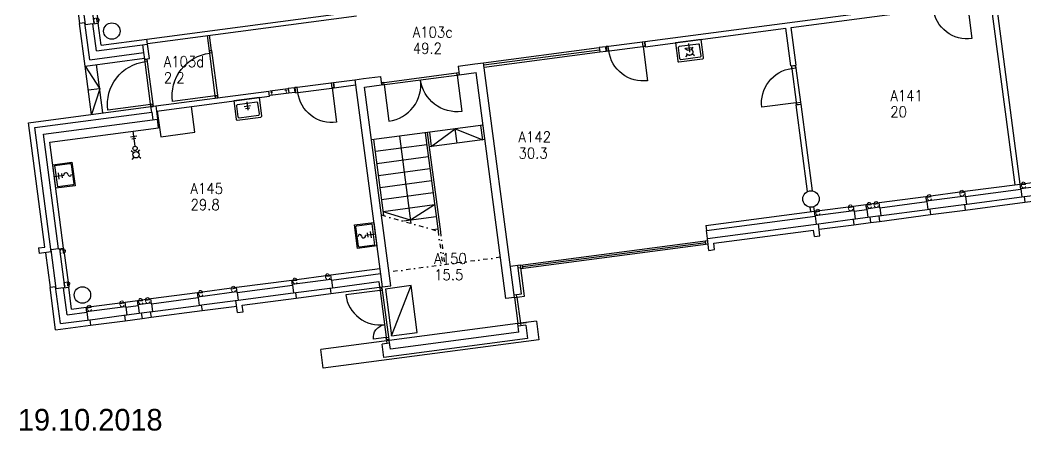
# Model space of a CAD drawing. Extents: x 8540 to 123584, y 9876 to 72527.
# Drawn here: x 9030 to 32298, y 9876 to 19373 of the extents above; entities that cross this region are included whole.
import ezdxf
from ezdxf.enums import TextEntityAlignment as Align

# ---------------------------------------------------------------- set-up
doc = ezdxf.new("R2010")
doc.units = 0
doc.header["$LTSCALE"] = 100
doc.header["$MEASUREMENT"] = 0
doc.linetypes.add('KP', pattern=[4, 2, -2])
doc.linetypes.add('PKL', pattern=[3, 1, -1, 0, -1])
for name, color, linetype in [('ART1100T0', 7, 'CONTINUOUS'), ('ART1100T3', 7, 'CONTINUOUS'), ('ART1100TB', 7, 'CONTINUOUS'), ('FM_I', 7, 'CONTINUOUS'), ('M06001', 7, 'CONTINUOUS'), ('M06037', 8, 'CONTINUOUS'), ('M06041', 8, 'CONTINUOUS'), ('M06051', 3, 'CONTINUOUS'), ('M06080', 253, 'CONTINUOUS'), ('M06081', 8, 'CONTINUOUS')]:
    doc.layers.add(name, color=color, linetype=linetype)
doc.styles.add('FISO', font='fiso.shx', dxfattribs={"height": 200})
doc.styles.get("Standard").update_dxf_attribs({"font": 'simplex.shx'})

# ---------------------------------------------------------------- blocks, each defined once
blk = doc.blocks.new('AIOA_SAVE1')
at = {"layer": 'M06081'}
for p, q in [((0, 0), (200, 0)), ((100, 75), (100, -75)), ((150, 50), (150, -50))]:
    blk.add_line(p, q, dxfattribs=at)
blk = doc.blocks.new('AIOA_SAPA6')
at = {"layer": 'M06081'}
for points in [[(0, 300), (425, 300, -0.414214), (450, 275), (450, -275, -0.414214), (425, -300), (0, -300)], [(100, 225, -0.414214), (125, 250), (375, 250, -0.414214), (400, 225), (400, -225, -0.414214), (375, -250), (125, -250, -0.414214), (100, -225)]]:
    blk.add_lwpolyline(points, format="xyb", close=True, dxfattribs=at)
blk.add_blockref('AIOA_SAVE1', (57, 0), dxfattribs=at)
blk = doc.blocks.new('AIOA_IKK-C')
at = {"layer": 'M06041', "linetype": 'ByBlock'}
for p, q in [((0, 0), (1000, 0)), ((0, -100), (1000, -100))]:
    blk.add_line(p, q, dxfattribs=at)
at = {"layer": 'M06037', "width": 0.9, "flags": 8}
for p in [(50, 0), (950, 0)]:
    blk.add_attdef('SARANA', text='', height=50, dxfattribs=at).set_placement(p, align=Align.MIDDLE)
at = {"layer": 'M06037', "width": 0.9}
for tag, p, flags in [('IKKKDI', (50, -700), 8), ('IKKNRO', (50, -850), 8), ('IKKYLE', (50, -1000), 9)]:
    blk.add_attdef(tag, p, '', height=125, dxfattribs=dict(at, flags=flags))
at = {"layer": 'M06041', "flags": 8}
blk.add_attdef('E', (0, 0), '', height=100, dxfattribs=at)
blk.add_attdef('E', text='', height=100, dxfattribs=at).set_placement((500, 0), align=Align.CENTER)
blk.add_attdef('E', text='', height=100, dxfattribs=at).set_placement((1000, 0), align=Align.RIGHT)
blk = doc.blocks.new('KAIVO2')
at = {"layer": 'M06081'}
for p, q in [((-50, 50), (-100, 100)), ((50, 50), (100, 100)), ((-100, -100), (-50, -50)), ((100, -100), (50, -50))]:
    blk.add_line(p, q, dxfattribs=at)
at = {"layer": 'M06081', "linetype": 'KP'}
blk.add_circle((0, 0), 75, dxfattribs=at)
blk = doc.blocks.new('AIOA_SALK1')
at = {"layer": 'M06081'}
for p, q in [((-50, 50), (-100, 100)), ((50, 50), (100, 100)), ((-100, -100), (-50, -50)), ((100, -100), (50, -50))]:
    blk.add_line(p, q, dxfattribs=at)
blk.add_circle((0, 0), 75, dxfattribs=at)
blk = doc.blocks.new('AIOA_SASU1')
at = {"layer": 'M06081'}
for p, q in [((0, 0), (350, 0)), ((125, 75), (125, -75)), ((175, 50), (175, -50))]:
    blk.add_line(p, q, dxfattribs=at)
blk.add_circle((400, 0), 50, dxfattribs=at)
blk = doc.blocks.new('AIOA_SASA6')
at = {"layer": 'M06081'}
for p, q in [((0, 0), (225, 0)), ((100, 75), (100, -75)), ((175, 50), (175, -50))]:
    blk.add_line(p, q, dxfattribs=at)
blk.add_lwpolyline([(0, 275), (450, 275), (450, -275), (0, -275)], close=True, dxfattribs=at)
blk.add_lwpolyline([(50, 250), (400, 250, -0.4142136), (425, 225), (425, -225, -0.4142136), (400, -250), (50, -250), (50, 250)], format="xyb", dxfattribs=at)
for centre, radius, start, end in [((275, 0), 50, 0, 180), ((362.5, 0), 37.5, 180, 0)]:
    blk.add_arc(centre, radius, start, end, dxfattribs=at)
blk = doc.blocks.new('AIOA_IKK-B')
at = {"layer": 'M06041', "linetype": 'ByBlock'}
for p, q in [((0, 100), (1000, 100)), ((0, 0), (1000, 0))]:
    blk.add_line(p, q, dxfattribs=at)
at = {"layer": 'M06037', "width": 0.9}
for tag, p, flags in [('IKKYLE', (50, 875), 9), ('IKKNRO', (50, 725), 8), ('IKKKDI', (50, 575), 8)]:
    blk.add_attdef(tag, p, '', height=125, dxfattribs=dict(at, flags=flags))
at = {"layer": 'M06037', "width": 0.9, "flags": 8}
for p in [(50, 0), (950, 0)]:
    blk.add_attdef('SARANA', text='', height=50, dxfattribs=at).set_placement(p, align=Align.MIDDLE)
at = {"layer": 'M06041', "flags": 8}
blk.add_attdef('F', (0, 0), '', height=100, dxfattribs=at)
blk.add_attdef('F', text='', height=100, dxfattribs=at).set_placement((500, 0), align=Align.CENTER)
blk.add_attdef('F', text='', height=100, dxfattribs=at).set_placement((1000, 0), align=Align.RIGHT)
blk = doc.blocks.new('AIOA_HUONE')
at = {"layer": 'ART1100T0', "width": 0.9}
blk.add_attdef('HNENUM', (56, 73), '', height=250, dxfattribs=at)
at = {"layer": 'ART1100T3', "width": 0.9}
blk.add_attdef('HNEALA', (56, -302), '', height=250, dxfattribs=at)

msp = doc.modelspace()

# ---------------------------------------------------------------- linework, layer by layer
at = {"layer": 'M06001'}
for p, q in [((32049, 15567), (31490, 19811)), ((32168, 15583), (31609, 19826)), ((11963, 18934), (16801, 19571)), ((23479, 18877), (29482, 19667)), ((26865, 19202), (29498, 19548)), ((11976, 18835), (16814, 19472)), ((10531, 19311), (10403, 19294)), ((10532, 18312), (10403, 19294)), ((10644, 18458), (10531, 19311)), ((10716, 19285), (10538, 19261)), ((10716, 19285), (10835, 19300)), ((10799, 18660), (10716, 19285)), ((10902, 18795), (10835, 19300)), ((23494, 18758), (26746, 19186)), ((26861, 18314), (26746, 19186)), ((26980, 18329), (26865, 19202)), ((10902, 18795), (11963, 18934)), ((11978, 18815), (11963, 18934)), ((23494, 18758), (23479, 18877)), ((10644, 18458), (11893, 18623)), ((10799, 18660), (11978, 18815)), ((11893, 18623), (11869, 18801)), ((11912, 18474), (11893, 18623)), ((12022, 18488), (11978, 18815)), ((10532, 18312), (11910, 18494)), ((11912, 18474), (12022, 18488)), ((19553, 18360), (19751, 18386)), ((20465, 12963), (19751, 18386)), ((19161, 18309), (19553, 18360)), ((19161, 18309), (19187, 18110)), ((19187, 18110), (19579, 18162)), ((20267, 12937), (19579, 18162)), ((26861, 18314), (26980, 18329)), ((16281, 17929), (16777, 17995)), ((16297, 17810), (16281, 17929)), ((16777, 17995), (16975, 18021)), ((16777, 17995), (17407, 13206)), ((16975, 18021), (17367, 18072)), ((17367, 18072), (17393, 17874)), ((12166, 17388), (14784, 17732)), ((14800, 17613), (14784, 17732)), ((14800, 17613), (14784, 17732)), ((16297, 17810), (16792, 17876)), ((17001, 17822), (17393, 17874)), ((17605, 13232), (17001, 17822)), ((12182, 17269), (14800, 17613)), ((9222, 17000), (12166, 17388)), ((9368, 16888), (12074, 17244)), ((12057, 17373), (12166, 17388)), ((12074, 17244), (12057, 17373)), ((12074, 17244), (12098, 17066)), ((12166, 17388), (12207, 17080)), ((26980, 17411), (27099, 17427)), ((27244, 15409), (26980, 17411)), ((27363, 15425), (27099, 17427)), ((9600, 14125), (9222, 17000)), ((9570, 16733), (12207, 17080)), ((12233, 16882), (12207, 17080)), ((9746, 14013), (9368, 16888)), ((9715, 16551), (12233, 16882)), ((9918, 14086), (9570, 16733)), ((10037, 14102), (9715, 16551)), ((30889, 15415), (32168, 15583)), ((30905, 15296), (30889, 15415)), ((30905, 15296), (32184, 15464)), ((32184, 15464), (32168, 15583)), ((32184, 15464), (32207, 15286)), ((28906, 15154), (29987, 15296)), ((28922, 15035), (28906, 15154)), ((28922, 15035), (30003, 15177)), ((30003, 15177), (29987, 15296)), ((30003, 15177), (30026, 14998)), ((30879, 15111), (32257, 15292)), ((30896, 14982), (32274, 15163)), ((30905, 15296), (30928, 15117)), ((32257, 15292), (32274, 15163)), ((24891, 14625), (27409, 14957)), ((27320, 14945), (27306, 15049)), ((27409, 14957), (27395, 15061)), ((27425, 14838), (27409, 14957)), ((28311, 15075), (28599, 15113)), ((28327, 14956), (28311, 15075)), ((28327, 14956), (28615, 14994)), ((28327, 14956), (28351, 14778)), ((28615, 14994), (28599, 15113)), ((28615, 14994), (28638, 14816)), ((28896, 14850), (30076, 15005)), ((28922, 15035), (28945, 14856)), ((30076, 15005), (30093, 14876)), ((30879, 15111), (30896, 14982)), ((24907, 14506), (27425, 14838)), ((24930, 14328), (27498, 14666)), ((27425, 14838), (27448, 14659)), ((27534, 14388), (27498, 14666)), ((28301, 14771), (28688, 14822)), ((28301, 14771), (28318, 14642)), ((28318, 14642), (28705, 14693)), ((28688, 14822), (28705, 14693)), ((28896, 14850), (28913, 14721)), ((28913, 14721), (30093, 14876)), ((24891, 14625), (24907, 14506)), ((24930, 14328), (24907, 14506)), ((25076, 14216), (27386, 14520)), ((27406, 14371), (27386, 14520)), ((24967, 14050), (24930, 14328)), ((25095, 14067), (25076, 14216)), ((27406, 14371), (27534, 14388)), ((9452, 14105), (9600, 14125)), ((9452, 14105), (9469, 13976)), ((9746, 14013), (9469, 13976)), ((9918, 14086), (9740, 14063)), ((9918, 14086), (10037, 14102)), ((24967, 14050), (25095, 14067)), ((16216, 13483), (17351, 13632)), ((16231, 13364), (17367, 13513)), ((20604, 13708), (20371, 13677)), ((20631, 13045), (20544, 13700)), ((20612, 13648), (20552, 13640)), ((20698, 12994), (20604, 13708)), ((14035, 13196), (15314, 13364)), ((15329, 13245), (15314, 13364)), ((16205, 13179), (17331, 13327)), ((16231, 13364), (16216, 13483)), ((16231, 13364), (16255, 13185)), ((17331, 13327), (17348, 13198)), ((9852, 13210), (9723, 13193)), ((9852, 12211), (9723, 13193)), ((9964, 12357), (9852, 13210)), ((10037, 13184), (9858, 13160)), ((10037, 13184), (10156, 13199)), ((10119, 12559), (10037, 13184)), ((10222, 12694), (10156, 13199)), ((12052, 12935), (13132, 13077)), ((13148, 12958), (13132, 13077)), ((14024, 12892), (15402, 13073)), ((14050, 13077), (14035, 13196)), ((14050, 13077), (15329, 13245)), ((14050, 13077), (14074, 12898)), ((15329, 13245), (15353, 13067)), ((15402, 13073), (15419, 12944)), ((16205, 13179), (16222, 13050)), ((16222, 13050), (17348, 13198)), ((17348, 13198), (17407, 13206)), ((17407, 13206), (17605, 13232)), ((20457, 13023), (20631, 13045)), ((20524, 12971), (20517, 13030)), ((11457, 12856), (11744, 12894)), ((11472, 12737), (11457, 12856)), ((11760, 12775), (11744, 12894)), ((12067, 12816), (12052, 12935)), ((12067, 12816), (13148, 12958)), ((12067, 12816), (12091, 12637)), ((13148, 12958), (13172, 12779)), ((14061, 12614), (14024, 12892)), ((14170, 12780), (15419, 12944)), ((20465, 12963), (20267, 12937)), ((20465, 12963), (20698, 12994)), ((10119, 12559), (10570, 12619)), ((10222, 12694), (10555, 12738)), ((10570, 12619), (10555, 12738)), ((10570, 12619), (10594, 12440)), ((11446, 12552), (11833, 12603)), ((11472, 12737), (11760, 12775)), ((11472, 12737), (11496, 12559)), ((11760, 12775), (11783, 12597)), ((11833, 12603), (11850, 12474)), ((12041, 12631), (13221, 12786)), ((12041, 12631), (12058, 12502)), ((12058, 12502), (13238, 12657)), ((13221, 12786), (13238, 12657)), ((14061, 12614), (14190, 12631)), ((14190, 12631), (14170, 12780)), ((9964, 12357), (10643, 12447)), ((10643, 12447), (10660, 12318)), ((11446, 12552), (11463, 12423)), ((11463, 12423), (11850, 12474)), ((20545, 12358), (17570, 11967)), ((20976, 12415), (20545, 12358)), ((20545, 12358), (20743, 12384)), ((20571, 12160), (20545, 12358)), ((20604, 12366), (20612, 12307)), ((20976, 12415), (21033, 11984)), ((9852, 12211), (10660, 12318)), ((20571, 12160), (17596, 11768)), ((20726, 12322), (20552, 12299)), ((20726, 12322), (20767, 12009)), ((17570, 11967), (15984, 11758)), ((21033, 11984), (16041, 11327)), ((17578, 11907), (17405, 11884)), ((17446, 11572), (17405, 11884)), ((20767, 12009), (17446, 11572)), ((17519, 11899), (17511, 11959)), ((17596, 11768), (17570, 11967)), ((16041, 11327), (15984, 11758))]:
    msp.add_line(p, q, dxfattribs=at)
for centre in [(11152, 19120), (27327, 15238), (10472, 13019)]:
    msp.add_circle(centre, 190, dxfattribs=at)
at = {"layer": 'M06037'}
for p, q in [((10679, 17192), (10532, 18312)), ((10532, 18312), (10873, 17787)), ((10947, 17227), (10799, 18348)), ((10873, 17787), (10606, 17752)), ((10873, 17787), (10679, 17192)), ((19739, 16942), (17162, 16603)), ((18401, 16766), (18700, 14496)), ((18450, 16773), (18752, 14481)), ((18500, 16779), (18543, 16452)), ((18543, 16452), (19095, 16858)), ((19095, 16858), (19733, 16609)), ((19138, 16530), (19095, 16858)), ((19733, 16609), (19690, 16936)), ((17442, 14853), (17211, 16610)), ((17806, 16688), (18071, 14674)), ((19782, 16615), (18494, 16446)), ((18437, 16489), (17248, 16332)), ((18474, 16211), (17284, 16054)), ((18511, 15933), (17321, 15777)), ((18547, 15656), (17357, 15499)), ((18584, 15378), (17394, 15222)), ((18620, 15101), (17430, 14944)), ((18062, 14745), (17430, 14944)), ((18620, 15101), (18062, 14745)), ((18657, 14823), (17899, 14723)), ((18579, 14530), (18693, 14545)), ((17624, 12071), (18075, 13240))]:
    msp.add_line(p, q, dxfattribs=at)
at = {"layer": 'M06037', "linetype": 'PKL'}
for p, q in [((17390, 14868), (18752, 14481)), ((18700, 14496), (18803, 13713)), ((18752, 14481), (18852, 13719)), ((20141, 13889), (17564, 13549))]:
    msp.add_line(p, q, dxfattribs=at)
at = {"layer": 'M06037'}
msp.add_lwpolyline([(17624, 12071), (18219, 12150), (18075, 13240), (17485, 13151)], close=True, dxfattribs=at)
at = {"layer": 'M06041'}
for p, q in [((10297, 20097), (10403, 19294)), ((10717, 20203), (10835, 19300)), ((13411, 18661), (13364, 19018)), ((13460, 18668), (13413, 19025)), ((13460, 18668), (13411, 18661)), ((19751, 18386), (22428, 18739)), ((19758, 18337), (22434, 18689)), ((19764, 18287), (22441, 18640)), ((32168, 15583), (33070, 15702)), ((29987, 15296), (30889, 15415)), ((28599, 15113), (28906, 15154)), ((32274, 15163), (33077, 15269)), ((27409, 14957), (28311, 15075)), ((30093, 14876), (30896, 14982)), ((28705, 14693), (28913, 14721)), ((27515, 14537), (28318, 14642)), ((20604, 13708), (24937, 14278)), ((20614, 13628), (24947, 14199)), ((20659, 13674), (24892, 14232)), ((24897, 14192), (24887, 14271)), ((9617, 13996), (9723, 13193)), ((10037, 14102), (10156, 13199)), ((20664, 13635), (20654, 13714)), ((15314, 13364), (16216, 13483)), ((13132, 13077), (14035, 13196)), ((15419, 12944), (16222, 13050)), ((10555, 12738), (11457, 12856)), ((11744, 12894), (12052, 12935)), ((20465, 12963), (20545, 12358)), ((20524, 12971), (20604, 12366)), ((13238, 12657), (14041, 12763)), ((10660, 12318), (11463, 12423)), ((11850, 12474), (12058, 12502))]:
    msp.add_line(p, q, dxfattribs=at)
at = {"layer": 'M06051', "linetype": 'ByBlock'}
for p, q in [((22587, 18760), (23479, 18877)), ((23429, 18871), (23479, 18877)), ((23443, 18766), (23429, 18871)), ((23479, 18877), (23493, 18773)), ((13411, 18661), (13460, 18668)), ((13554, 17570), (13411, 18661)), ((13417, 18611), (13411, 18661)), ((13467, 18618), (13417, 18611)), ((13460, 18668), (13604, 17577)), ((13460, 18668), (13467, 18618)), ((22636, 18766), (22587, 18760)), ((22587, 18760), (22600, 18655)), ((22600, 18655), (23493, 18773)), ((22600, 18655), (22650, 18662)), ((22650, 18662), (22636, 18766)), ((23493, 18773), (23443, 18766)), ((11914, 18464), (11963, 18470)), ((12057, 17373), (11914, 18464)), ((11920, 18414), (11914, 18464)), ((11970, 18421), (11920, 18414)), ((11963, 18470), (12107, 17380)), ((11963, 18470), (11970, 18421)), ((17396, 17925), (19181, 18160)), ((19131, 18153), (19181, 18160)), ((19138, 18104), (19131, 18153)), ((19181, 18160), (19187, 18110)), ((26872, 18305), (26990, 17413)), ((26972, 18318), (27089, 17426)), ((15389, 17812), (16281, 17929)), ((16231, 17923), (16281, 17929)), ((16247, 17804), (16231, 17923)), ((16281, 17929), (16297, 17810)), ((17446, 17931), (17396, 17925)), ((17396, 17925), (17403, 17875)), ((17403, 17875), (19187, 18110)), ((17452, 17882), (17446, 17931)), ((19187, 18110), (19138, 18104)), ((15438, 17818), (15389, 17812)), ((15389, 17812), (15404, 17693)), ((15404, 17693), (16297, 17810)), ((15404, 17693), (15454, 17699)), ((15454, 17699), (15438, 17818)), ((16297, 17810), (16247, 17804)), ((17403, 17875), (17452, 17882)), ((13597, 17627), (13548, 17620)), ((13548, 17620), (13554, 17570)), ((13554, 17570), (13604, 17577)), ((13604, 17577), (13597, 17627)), ((12100, 17429), (12051, 17423)), ((12051, 17423), (12057, 17373)), ((12057, 17373), (12107, 17380)), ((12107, 17380), (12100, 17429)), ((17400, 13180), (17351, 13173)), ((17351, 13173), (17507, 11984)), ((17351, 13173), (17357, 13124)), ((17357, 13124), (17407, 13130)), ((17400, 13180), (17557, 11990)), ((17407, 13130), (17400, 13180)), ((17501, 12033), (17551, 12040)), ((17507, 11984), (17501, 12033)), ((17557, 11990), (17507, 11984)), ((17551, 12040), (17557, 11990))]:
    msp.add_line(p, q, dxfattribs=at)
at = {"layer": 'M06051'}
for p, q in [((22577, 18758), (22428, 18739)), ((22428, 18739), (22441, 18640)), ((22441, 18640), (22590, 18659)), ((22590, 18659), (22577, 18758)), ((15379, 17811), (15230, 17791)), ((15230, 17791), (15243, 17692)), ((15243, 17692), (15392, 17711)), ((15392, 17711), (15379, 17811))]:
    msp.add_line(p, q, dxfattribs=at)
at = {"layer": 'M06051', "linetype": 'ByBlock'}
for points in [[(30945, 19739), (31050, 18946, -0.414214), (30152, 19635, -0.671351)], [(23443, 18766), (23547, 17973, -0.414214), (22650, 18662, -0.671351)], [(12051, 17423), (11059, 17292, -0.414214), (11920, 18414, -0.671351)], [(13548, 17620), (12556, 17490, -0.414214), (13417, 18611, -0.671351)], [(26983, 17462), (26190, 17358, -0.414214), (26879, 18256, -0.671351)], [(17452, 17882), (17563, 17039, 0.414214), (18295, 17993, 0.671351)], [(19138, 18104), (19249, 17261, -0.414214), (18295, 17993, -0.671351)], [(16247, 17804), (16351, 17011, -0.414214), (15454, 17699, -0.671351)], [(17357, 13124), (16564, 13019, 0.414214), (17462, 12331, 0.671351)], [(17501, 12033), (17204, 11994, -0.414214), (17462, 12331, -0.671351)]]:
    msp.add_lwpolyline(points, format="xyb", dxfattribs=at)
for points in [[(26872, 18305), (26879, 18256), (26978, 18269), (26972, 18318)], [(26990, 17413), (26983, 17462), (27083, 17475), (27089, 17426)]]:
    msp.add_lwpolyline(points, close=True, dxfattribs=at)
at = {"layer": 'M06080'}
msp.add_lwpolyline([(12204, 17272), (12282, 16677), (13075, 16781), (12997, 17376)], dxfattribs=at)

# ---------------------------------------------------------------- block references
at = {"layer": 'ART1100TB'}
for p, values in [((18059, 18898), {'HNENUM': 'A103c', 'HNEALA': '49.2'}), ((12298, 18215), {'HNENUM': 'A103d', 'HNEALA': '2.2'}), ((29105, 17430), {'HNENUM': 'A141', 'HNEALA': '20'}), ((20504, 16475), {'HNENUM': 'A142', 'HNEALA': '30.3'}), ((12917, 15283), {'HNENUM': 'A145', 'HNEALA': '29.8'}), ((18553, 13663), {'HNENUM': 'A150', 'HNEALA': '15.5'})]:
    msp.add_blockref('AIOA_HUONE', p, dxfattribs=at).add_auto_attribs(values)
at = {"layer": 'M06041'}
ref = msp.add_blockref('AIOA_IKK-C', (10617, 20190), dxfattribs=dict(at, xscale=0.9, yscale=2, zscale=0.9, rotation=277.5))
ref.add_attrib('E', 'e', dxfattribs={"height": 200, "rotation": 277.5, "width": 0.9, "flags": 2}).set_placement((10735, 19297), align=Align.RIGHT)
ref.add_attrib('E', 'e', (10617, 20190), dxfattribs={"height": 200, "rotation": 277.5, "width": 0.9, "flags": 2})
ref.add_attrib('E', 'e', dxfattribs={"height": 0.18, "rotation": 277.5, "width": 1.35, "flags": 2}).set_placement((10735, 19297), align=Align.CENTER)
ref = msp.add_blockref('AIOA_IKK-B', (14817, 17636), dxfattribs=dict(at, xscale=0.43, zscale=0.43, rotation=7.499999999999999))
ref.add_attrib('F', 'f', dxfattribs={"height": 100, "rotation": 7.5, "width": 1.8, "flags": 2}).set_placement((15243, 17692), align=Align.RIGHT)
ref.add_attrib('F', 'f', (14817, 17636), dxfattribs={"height": 100, "rotation": 7.5, "width": 1.8, "flags": 2})
ref.add_attrib('F', 'f', dxfattribs={"height": 0.18, "rotation": 7.5, "width": 2.7, "flags": 2}).set_placement((15243, 17692), align=Align.CENTER)
ref = msp.add_blockref('AIOA_IKK-C', (32181, 15484), dxfattribs=dict(at, xscale=0.9, yscale=2, zscale=0.9, rotation=7.499999999999999))
ref.add_attrib('E', 'e', dxfattribs={"height": 200, "rotation": 7.5, "width": 0.9, "flags": 2}).set_placement((33073, 15601), align=Align.RIGHT)
ref.add_attrib('E', 'e', (32181, 15484), dxfattribs={"height": 200, "rotation": 7.5, "width": 0.9, "flags": 2})
ref.add_attrib('E', 'e', dxfattribs={"height": 0.18, "rotation": 7.5, "width": 1.35, "flags": 2}).set_placement((33073, 15601), align=Align.CENTER)
ref = msp.add_blockref('AIOA_IKK-C', (30000, 15197), dxfattribs=dict(at, xscale=0.9, yscale=2, zscale=0.9, rotation=7.499999999999999))
ref.add_attrib('E', 'e', dxfattribs={"height": 200, "rotation": 7.5, "width": 0.9, "flags": 2}).set_placement((30892, 15314), align=Align.RIGHT)
ref.add_attrib('E', 'e', (30000, 15197), dxfattribs={"height": 200, "rotation": 7.5, "width": 0.9, "flags": 2})
ref.add_attrib('E', 'e', dxfattribs={"height": 0.18, "rotation": 7.5, "width": 1.35, "flags": 2}).set_placement((30892, 15314), align=Align.CENTER)
ref = msp.add_blockref('AIOA_IKK-C', (28612, 15014), dxfattribs=dict(at, xscale=0.3, yscale=2, zscale=0.3, rotation=7.499999999999999))
ref.add_attrib('E', 'e', dxfattribs={"height": 200, "rotation": 7.5, "width": 0.9, "flags": 2}).set_placement((28909, 15053), align=Align.RIGHT)
ref.add_attrib('E', 'e', (28612, 15014), dxfattribs={"height": 200, "rotation": 7.5, "width": 0.9, "flags": 2})
ref.add_attrib('E', 'e', dxfattribs={"height": 0.18, "rotation": 7.5, "width": 1.35, "flags": 2}).set_placement((28909, 15053), align=Align.CENTER)
ref = msp.add_blockref('AIOA_IKK-C', (27422, 14857), dxfattribs=dict(at, xscale=0.9, yscale=2, zscale=0.9, rotation=7.499999999999999))
ref.add_attrib('E', 'e', dxfattribs={"height": 200, "rotation": 7.5, "width": 0.9, "flags": 2}).set_placement((28315, 14975), align=Align.RIGHT)
ref.add_attrib('E', 'e', (27422, 14857), dxfattribs={"height": 200, "rotation": 7.5, "width": 0.9, "flags": 2})
ref.add_attrib('E', 'e', dxfattribs={"height": 0.18, "rotation": 7.5, "width": 1.35, "flags": 2}).set_placement((28315, 14975), align=Align.CENTER)
ref = msp.add_blockref('AIOA_IKK-C', (9938, 14089), dxfattribs=dict(at, xscale=0.9, yscale=2, zscale=0.9, rotation=277.5))
ref.add_attrib('E', 'e', dxfattribs={"height": 200, "rotation": 277.5, "width": 0.9, "flags": 2}).set_placement((10055, 13196), align=Align.RIGHT)
ref.add_attrib('E', 'e', (9938, 14089), dxfattribs={"height": 200, "rotation": 277.5, "width": 0.9, "flags": 2})
ref.add_attrib('E', 'e', dxfattribs={"height": 0.18, "rotation": 277.5, "width": 1.35, "flags": 2}).set_placement((10055, 13196), align=Align.CENTER)
ref = msp.add_blockref('AIOA_IKK-C', (15327, 13265), dxfattribs=dict(at, xscale=0.9, yscale=2, zscale=0.9, rotation=7.499999999999999))
ref.add_attrib('E', 'e', dxfattribs={"height": 200, "rotation": 7.5, "width": 0.9, "flags": 2}).set_placement((16219, 13382), align=Align.RIGHT)
ref.add_attrib('E', 'e', (15327, 13265), dxfattribs={"height": 200, "rotation": 7.5, "width": 0.9, "flags": 2})
ref.add_attrib('E', 'e', dxfattribs={"height": 0.18, "rotation": 7.5, "width": 1.35, "flags": 2}).set_placement((16219, 13382), align=Align.CENTER)
ref = msp.add_blockref('AIOA_IKK-C', (13145, 12978), dxfattribs=dict(at, xscale=0.9, yscale=2, zscale=0.9, rotation=7.499999999999999))
ref.add_attrib('E', 'e', dxfattribs={"height": 200, "rotation": 7.5, "width": 0.9, "flags": 2}).set_placement((14038, 13095), align=Align.RIGHT)
ref.add_attrib('E', 'e', (13145, 12978), dxfattribs={"height": 200, "rotation": 7.5, "width": 0.9, "flags": 2})
ref.add_attrib('E', 'e', dxfattribs={"height": 0.18, "rotation": 7.5, "width": 1.35, "flags": 2}).set_placement((14038, 13095), align=Align.CENTER)
ref = msp.add_blockref('AIOA_IKK-C', (10568, 12638), dxfattribs=dict(at, xscale=0.9, yscale=2, zscale=0.9, rotation=7.499999999999999))
ref.add_attrib('E', 'e', dxfattribs={"height": 200, "rotation": 7.5, "width": 0.9, "flags": 2}).set_placement((11460, 12756), align=Align.RIGHT)
ref.add_attrib('E', 'e', (10568, 12638), dxfattribs={"height": 200, "rotation": 7.5, "width": 0.9, "flags": 2})
ref.add_attrib('E', 'e', dxfattribs={"height": 0.18, "rotation": 7.5, "width": 1.35, "flags": 2}).set_placement((11460, 12756), align=Align.CENTER)
ref = msp.add_blockref('AIOA_IKK-C', (11757, 12795), dxfattribs=dict(at, xscale=0.3, yscale=2, zscale=0.3, rotation=7.499999999999999))
ref.add_attrib('E', 'e', dxfattribs={"height": 200, "rotation": 7.5, "width": 0.9, "flags": 2}).set_placement((12055, 12834), align=Align.RIGHT)
ref.add_attrib('E', 'e', (11757, 12795), dxfattribs={"height": 200, "rotation": 7.5, "width": 0.9, "flags": 2})
ref.add_attrib('E', 'e', dxfattribs={"height": 0.18, "rotation": 7.5, "width": 1.35, "flags": 2}).set_placement((12055, 12834), align=Align.CENTER)
at = {"layer": 'M06081', "xscale": -1, "rotation": 97.49999999999997}
for p in [(24486, 18889), (14268, 17543)]:
    msp.add_blockref('AIOA_SAPA6', p, dxfattribs=at)
at = {"layer": 'M06081'}
for name, p, rotation in [('KAIVO2', (24518, 18634), 7.499999999999999), ('AIOA_SASU1', (11638, 16804), 277.5), ('AIOA_SALK1', (11711, 16262), 7.499999999999999), ('AIOA_SASA6', (9819, 15757), 7.500000000000018), ('AIOA_SASA6', (17247, 14425), 187.5)]:
    msp.add_blockref(name, p, dxfattribs=dict(at, rotation=rotation))

# ---------------------------------------------------------------- texts
at = {"layer": 'FM_I', "insert": (8979, 10384), "char_height": 500, "attachment_point": 1, "style": 'FISO'}
msp.add_mtext('19.10.2018', dxfattribs=at)

doc.saveas('drawing.dxf')
